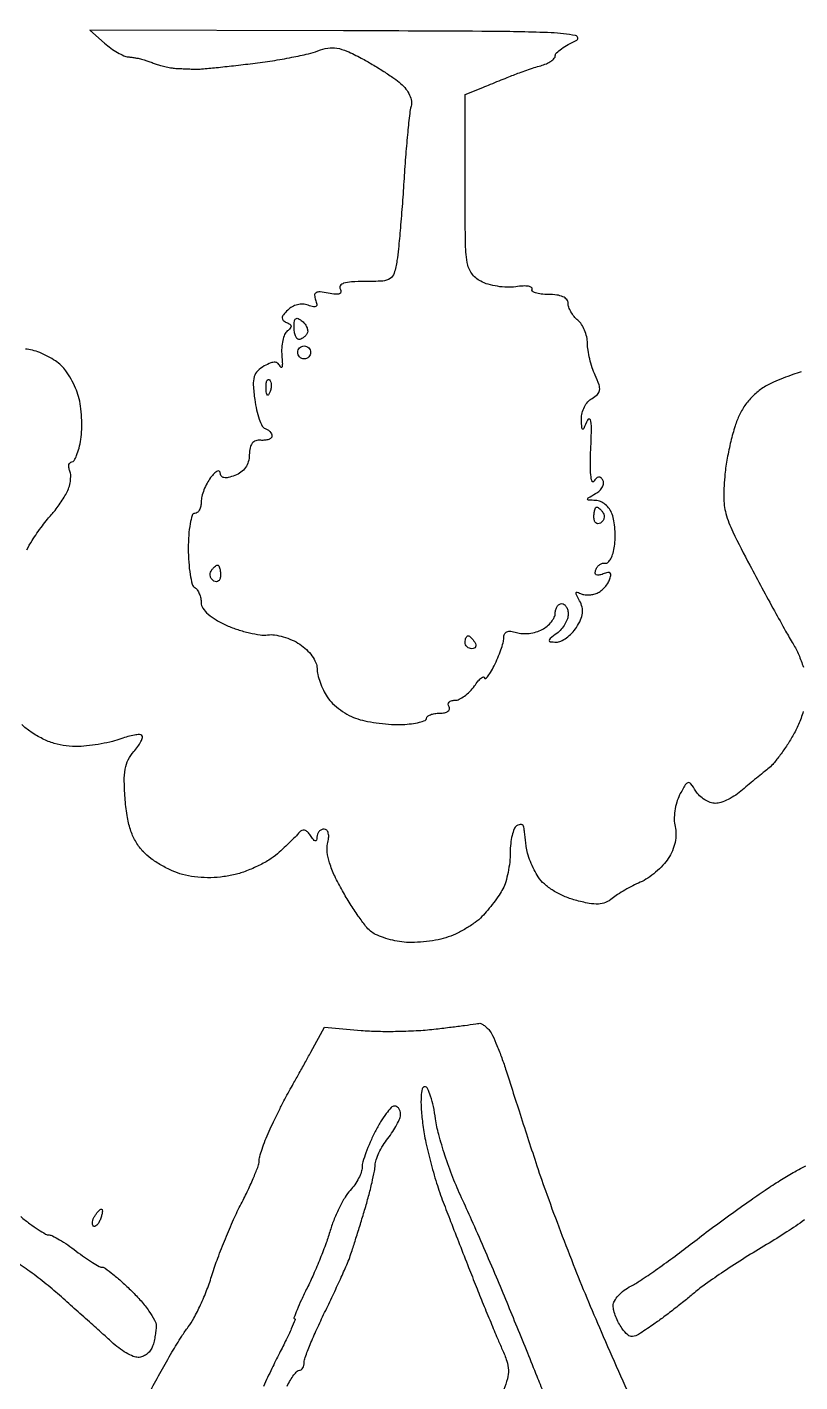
# Model space of a CAD drawing. Extents: x 0 to 102, y 0 to 135.
# Drawn here: x 44.75 to 54.91, y 117.61 to 135.4 of the extents above; entities that cross this region are included whole.
import ezdxf

# ---------------------------------------------------------------- set-up
doc = ezdxf.new("R2010")
doc.units = 0
doc.header["$MEASUREMENT"] = 0

msp = doc.modelspace()

# ---------------------------------------------------------------- linework, layer by layer
for points in [[(30.835569, 68.0607, 0.000004), (30.856286, 64.932268, 0.000002), (30.883525, 60.825814, 0.000002), (30.912326, 56.488502, 0.000002), (30.938318, 52.5789, -0.000116)], [(44.746739, 128.537133, -0.02603), (44.815581, 128.658164, -0.009476), (44.879783, 128.754434, -0.008072), (44.951037, 128.853558, -0.008157), (45.01881, 128.941659, -0.022721), (45.070107, 129.000447, 0.024996), (45.117743, 129.055542, 0.012535), (45.172561, 129.129498, 0.012413), (45.225567, 129.209013, 0.017939), (45.268068, 129.282008, 0.045094), (45.29931, 129.355641, 0.039761), (45.318468, 129.43685, 0.04185), (45.323714, 129.513284, 0.088049), (45.31247, 129.571511, -0.050553), (45.299945, 129.617591, -0.092013), (45.300689, 129.656465, -0.14147), (45.314077, 129.681948, -0.204271), (45.337186, 129.6918, 0.267441), (45.367561, 129.709299, 0.035681), (45.401294, 129.778396, 0.033482), (45.432425, 129.873643, 0.022024), (45.4559, 129.986594, 0.032374), (45.468667, 130.118968, 0.020727), (45.467118, 130.273481, 0.020822), (45.452934, 130.425367, 0.036153), (45.426912, 130.549266, 0.032913), (45.386284, 130.662283, 0.024925), (45.327672, 130.780362, 0.025449), (45.26118, 130.886072, 0.05215), (45.196958, 130.959804, 0.042298), (45.122105, 131.018558, 0.024006), (45.022827, 131.077119, 0.023827), (44.91639, 131.126875, 0.03595), (44.819201, 131.158842, 0.036829), (44.729529, 131.174446, 0.047231)], [(54.923434, 130.876761, 0.00775), (54.811544, 130.838701, 0.007919), (54.684316, 130.790926, 0.007798), (54.558006, 130.738909, 0.044244), (54.41834, 130.663572, 0.045149), (54.295125, 130.565283, 0.045322), (54.191964, 130.446862, 0.045302), (54.11181, 130.311773, 0.035677), (54.054059, 130.164472, 0.015301), (53.997317, 129.960815, 0.015049), (53.949858, 129.739265, 0.0192), (53.920189, 129.53253, 0.025643), (53.904187, 129.230138, 0.06711), (53.932845, 129.01499, 0.047037), (54.023475, 128.774538, 0.007852), (54.247269, 128.33414, 0.002256), (54.405847, 128.037103, 0.002133), (54.570063, 127.735899, 0.002118), (54.71771, 127.47048, 0.007463), (54.815895, 127.301674, -0.032778), (54.889038, 127.159868, -0.024909), (54.950806, 126.996197, -0.02544)], [(54.949466, 126.413219, -0.023896), (54.886218, 126.243414, -0.030577), (54.811333, 126.094324, -0.014636), (54.726901, 125.958411, -0.014808), (54.634976, 125.828211, -0.014756), (54.548414, 125.719818, -0.056683), (54.485623, 125.660834, 0.008838), (54.421712, 125.611377, 0.003332), (54.334006, 125.540027, 0.003299), (54.239574, 125.461102, 0.004012), (54.152205, 125.385884, -0.03366), (54.06294, 125.317807, -0.031014), (53.962939, 125.260253, -0.032442), (53.867259, 125.220322, -0.082814), (53.793372, 125.208, -0.088042), (53.726403, 125.219884, -0.052985), (53.653798, 125.255597, -0.050969), (53.586885, 125.308051, -0.061539), (53.536643, 125.370032, 0.020769), (53.471062, 125.465937, 0.299918), (53.434145, 125.479276, 0.206223), (53.397438, 125.451787, 0.010672), (53.324975, 125.319121, 0.049166), (53.286419, 125.222678, 0.035113), (53.261955, 125.10895, 0.035646), (53.253993, 124.996073, 0.061342), (53.265575, 124.902672, -0.065398), (53.276951, 124.804449, -0.048985), (53.264635, 124.696121, -0.046582), (53.230224, 124.58651, -0.045719), (53.175952, 124.484431, -0.044014), (53.105471, 124.395105, -0.028259), (53.009555, 124.304249, -0.028346), (52.904704, 124.225343, -0.046558), (52.807076, 124.172589, 0.017647), (52.709493, 124.126929, 0.013071), (52.604901, 124.069915, 0.013248), (52.508869, 124.01081, 0.028799), (52.439239, 123.959422, -0.075093), (52.35214, 123.9068, -0.086999), (52.257693, 123.88568, -0.059553), (52.135122, 123.894584, -0.017889), (51.952563, 123.936802, -0.036889), (51.802842, 123.989221, -0.037501), (51.663312, 124.062839, -0.040087), (51.546892, 124.149624, -0.067613), (51.467179, 124.241421, -0.028878), (51.412744, 124.335989, -0.021685), (51.363638, 124.445599, -0.022088), (51.326372, 124.553109, -0.046072), (51.309002, 124.639949, 0.001684), (51.300626, 124.716696, 0.001752), (51.291841, 124.792371, 0.001685), (51.283793, 124.857762, 0.007661), (51.278397, 124.895743, 0.156346), (51.26744, 124.917495, 0.157841), (51.24592, 124.928722, 0.115802), (51.216169, 124.926851, 0.065141), (51.183, 124.9119, 0.16127), (51.150273, 124.872843, 0.034964), (51.123251, 124.787827, 0.033058), (51.104609, 124.680357, 0.026422), (51.0984, 124.562945, -0.027818), (51.091341, 124.43617, -0.022039), (51.070108, 124.300559, -0.022541), (51.039091, 124.176218, -0.050509), (51.002087, 124.086314, -0.025759), (50.9525, 124.004133, -0.01269), (50.881591, 123.904763, -0.012556), (50.802578, 123.805088, -0.017882), (50.727137, 123.720983, -0.04492), (50.637475, 123.643273, -0.023744), (50.513995, 123.562927, -0.02343), (50.378839, 123.49213, -0.033318), (50.2524, 123.443226, -0.03162), (50.118355, 123.410532, -0.020378), (49.959865, 123.388963, -0.020484), (49.802485, 123.380528, -0.035903), (49.672337, 123.38824, -0.026726), (49.554387, 123.41024, -0.023858), (49.43481, 123.445344, -0.02459), (49.330376, 123.487351, -0.065375), (49.262493, 123.530115, -0.05638), (49.199099, 123.596092, -0.011155), (49.102304, 123.728714, -0.011687), (48.99608, 123.88916, -0.010629), (48.893938, 124.059493, -0.019428), (48.792035, 124.2552, -0.034093), (48.725534, 124.425112, -0.042128), (48.693603, 124.567444, -0.095889), (48.699603, 124.677, 0.039247), (48.712713, 124.754556, 0.080334), (48.708329, 124.815912, 0.12822), (48.687734, 124.854832, 0.210281), (48.654171, 124.8696, 0.111599), (48.618298, 124.861492, 0.098818), (48.587565, 124.838536, 0.093299), (48.566711, 124.80423, 0.08719), (48.559105, 124.76385, -0.067648), (48.553382, 124.725289, -0.403287), (48.537369, 124.716085, -0.166561), (48.51242, 124.732256, -0.021186), (48.474505, 124.785, 0.051684), (48.435297, 124.833073, 0.12668), (48.396252, 124.856019, 0.178022), (48.359644, 124.85334, 0.124734), (48.327017, 124.8273, -0.030279), (48.288548, 124.782505, -0.006417), (48.215927, 124.709526, -0.006694), (48.12938, 124.626997, -0.006314), (48.038967, 124.545166, -0.045084), (47.927956, 124.463735, -0.023763), (47.777406, 124.382413, -0.023444), (47.614133, 124.313215, -0.033255), (47.462912, 124.2685, -0.028722), (47.292271, 124.240334, -0.028876), (47.119832, 124.231978, -0.029546), (46.95164, 124.243499, -0.033905), (46.793701, 124.274734, -0.038644), (46.657772, 124.322861, -0.026251), (46.511356, 124.397239, -0.026511), (46.376781, 124.48455, -0.047053), (46.277704, 124.571899, -0.053971), (46.183216, 124.697138, -0.050604), (46.115306, 124.842369, -0.041898), (46.069013, 125.02178, -0.021513), (46.039867, 125.252318, -0.015546), (46.027265, 125.496093, -0.0489), (46.03988, 125.659248, -0.070639), (46.079773, 125.781293, -0.06976), (46.152184, 125.887987, 0.026135), (46.206903, 125.955198, 0.040521), (46.245985, 126.018935, 0.048155), (46.266466, 126.0713, 0.271914), (46.259214, 126.099186, 0.208548), (46.228554, 126.111226, 0.030146), (46.160132, 126.104549, 0.029951), (46.075663, 126.085887, 0.021504), (45.983907, 126.055447, -0.031296), (45.872176, 126.020793, -0.014884), (45.724776, 125.989621, -0.014689), (45.568232, 125.966078, -0.020185), (45.426365, 125.954772, -0.0409), (45.263347, 125.961719, -0.043045), (45.106489, 125.995215, -0.041582), (44.953027, 126.056427, -0.033725), (44.800106, 126.146042, -0.039517), (44.678921, 126.243339, -0.030458)], [(46.374296, 117.497321, -0.006251), (46.511699, 117.751182, -0.006419), (46.654219, 117.999268, -0.006239), (46.783239, 118.211244, -0.026827), (46.868182, 118.332039, 0.04433), (46.942425, 118.445875, 0.015341), (47.029371, 118.621969, 0.015104), (47.113784, 118.822885, 0.016977), (47.18241, 119.020917, -0.014284), (47.255701, 119.236153, -0.008287), (47.355331, 119.490496, -0.008279), (47.463753, 119.742378, -0.013797), (47.564322, 119.950241, 0.008761), (47.654194, 120.131317, 0.011275), (47.730063, 120.300924, 0.009208), (47.787348, 120.444487, 0.090558), (47.799, 120.508293, -0.067077), (47.806836, 120.566438, -0.013273), (47.83741, 120.667254, -0.013841), (47.8797, 120.783588, -0.012476), (47.929756, 120.901552, -0.005458), (47.988497, 121.027246, -0.003868), (48.057033, 121.167043, -0.003904), (48.124576, 121.29956, -0.008253), (48.179425, 121.401, 0.000981), (48.237588, 121.504926, 0.000397), (48.316518, 121.646875, 0.000393), (48.401209, 121.799755, 0.000499), (48.479139, 121.941021), (48.659939, 122.269542), (49.138919, 122.226953, 0.017189), (49.358953, 122.214992, 0.009694), (49.626307, 122.214846, 0.009667), (49.896377, 122.225161, 0.015612), (50.1255, 122.245544, 0.00109), (50.323833, 122.269888, 0.001561), (50.499588, 122.292406, 0.000838), (50.648244, 122.312178, 0.02406), (50.686191, 122.319162, -0.161262), (50.712419, 122.316805, -0.045833), (50.748799, 122.296882, -0.041065), (50.788142, 122.26541, -0.033557), (50.824769, 122.22585, -0.060679), (50.865851, 122.160123, -0.010729), (50.924697, 122.026908, -0.011477), (50.987083, 121.8668, -0.010107), (51.044903, 121.6971, 0.000806), (51.113786, 121.481903, 0.000273), (51.214742, 121.168833, 0.000271), (51.326709, 120.822909, 0.000312), (51.433999, 120.492745, 0.007813), (51.56089, 120.122827, 0.003673), (51.735861, 119.648533, 0.003638), (51.926483, 119.154197, 0.00511), (52.104303, 118.716052, 0.003243), (52.293891, 118.270425, 0.002041), (52.52087, 117.752184, 0.002049), (52.748319, 117.244217, 0.003757)], [(51.537979, 117.4671, 0.001449), (51.452457, 117.681128, 0.000502), (51.327839, 117.989505, 0.000499), (51.189863, 118.328979, 0.00058), (51.057966, 118.6515, 0.003109), (50.917503, 118.987863, 0.002098), (50.753252, 119.369951, 0.002113), (50.5913, 119.738116, 0.004203), (50.459347, 120.02809, -0.016062), (50.345669, 120.294488, -0.013098), (50.240802, 120.586283, -0.013306), (50.15841, 120.860174, -0.033441), (50.117271, 121.06444, 0.018713), (50.08968, 121.225841, 0.029208), (50.052742, 121.361884, 0.028798), (50.012432, 121.462484, 0.290835), (49.976053, 121.4856, 0.34781), (49.94252, 121.459064, 0.042713), (49.927906, 121.360044, 0.031729), (49.928246, 121.210896, 0.012821), (49.946817, 121.008167, 0.023153), (49.983522, 120.78539, 0.011502), (50.049514, 120.506799, 0.011391), (50.131294, 120.220651, 0.0164), (50.217626, 119.971817, 0.0009), (50.315646, 119.71801, 0.000533), (50.433452, 119.415549, 0.000533), (50.55166, 119.113958, 0.000917), (50.650864, 118.863, 0.002045), (50.743663, 118.632252, 0.001833), (50.841772, 118.39366, 0.001837), (50.931425, 118.180102, 0.00575), (50.993875, 118.037448, -0.027351), (51.053412, 117.883699, -0.069524), (51.074314, 117.766126, -0.073763), (51.061639, 117.651514, -0.033837), (51.013509, 117.508698, -0.022883)], [(48.168717, 117.555717, -0.023509), (48.209958, 117.634715, -0.031851), (48.254861, 117.701513, -0.033029), (48.297341, 117.749798, -0.195645), (48.32775, 117.76254, 0.157837), (48.351954, 117.770655, 0.095887), (48.372562, 117.793088, 0.07819), (48.386478, 117.826395, 0.059999), (48.3912, 117.865605, -0.090959), (48.403105, 117.930503, -0.006611), (48.470206, 118.100445, -0.00907), (48.557141, 118.301883, -0.006736), (48.660158, 118.521255, 0.002922), (48.767546, 118.745475, 0.003317), (48.867801, 118.961687, 0.003019), (48.95063, 119.146417, 0.018379), (48.989342, 119.2437, 0.00747), (49.021066, 119.337226, 0.001703), (49.071861, 119.49652, 0.001762), (49.129155, 119.680594, 0.001714), (49.185684, 119.866765, 0.007277), (49.237934, 120.050673, 0.008331), (49.282369, 120.227943, 0.007633), (49.315199, 120.379246, 0.046235), (49.323681, 120.458965, -0.080666), (49.335603, 120.526558, -0.027646), (49.373607, 120.618792, -0.026642), (49.427544, 120.717665, -0.027791), (49.491, 120.8088, 0.021474), (49.554463, 120.897533, 0.023151), (49.608393, 120.989236, 0.023481), (49.647032, 121.071657, 0.093682), (49.658319, 121.12605, 0.07704), (49.652791, 121.16645, 0.091218), (49.635301, 121.200736, 0.102775), (49.608778, 121.223642, 0.127561), (49.577319, 121.2318, 0.209412), (49.535644, 121.213545, 0.024197), (49.468577, 121.133385, 0.025836), (49.395028, 121.025102, 0.018314), (49.323519, 120.89677, 0.014621), (49.258091, 120.75869, 0.015921), (49.202808, 120.62085, 0.015552), (49.163078, 120.500351, 0.07197), (49.1526, 120.427933, -0.085605), (49.141714, 120.364815, -0.034217), (49.106626, 120.284084, -0.032609), (49.055987, 120.20029, -0.035323), (48.996094, 120.126136, 0.051382), (48.928635, 120.036908, 0.020539), (48.854609, 119.902559, 0.020067), (48.786044, 119.750008, 0.023865), (48.734219, 119.600923, -0.015845), (48.679623, 119.435357, -0.00805), (48.601071, 119.230591, -0.007988), (48.513169, 119.02174, -0.011829), (48.428916, 118.84185, 0.006777), (48.354816, 118.687711, 0.011905), (48.298342, 118.558043, 0.006274), (48.256748, 118.452188, 0.524635), (48.265167, 118.44, -0.535056), (48.273339, 118.427746, -0.004797), (48.221733, 118.307031, -0.010343), (48.153988, 118.160964, -0.005912), (48.066496, 117.987339, 0.007678), (47.96561, 117.785362, 0.005186), (47.856503, 117.552103, 0.005225)], [(54.96427, 119.73705, -0.012818), (54.732966, 119.579053, -0.009255), (54.467497, 119.414414, 0.006575), (54.186172, 119.242021, 0.006388), (53.906738, 119.060659, 0.006322), (53.665169, 118.894997, 0.023476), (53.519452, 118.781741, -0.007964), (53.39773, 118.680926, -0.00466), (53.24892, 118.563882, -0.004659), (53.097793, 118.449511, -0.007889), (52.968865, 118.356933, -0.009712), (52.785427, 118.234764, -0.116587), (52.705735, 118.206933, -0.218169), (52.644108, 118.22775, -0.04605), (52.567015, 118.315046, -0.036261), (52.522986, 118.385449, -0.028961), (52.485786, 118.466888, -0.029801), (52.460137, 118.546686, -0.062935), (52.452, 118.611074, -0.131399), (52.468515, 118.672832, -0.05254), (52.520341, 118.744274, -0.047215), (52.595642, 118.813567, -0.043443), (52.68465, 118.869703, 0.027168), (52.808461, 118.942274, 0.006219), (53.009165, 119.078679, 0.006413), (53.236817, 119.241956, 0.006211), (53.462681, 119.412749, -0.004858), (53.705736, 119.597576, -0.003299), (53.985865, 119.803471, -0.003323), (54.258995, 119.998703, -0.006653), (54.477881, 120.148656, -0.008166), (54.664875, 120.268776, -0.011022), (54.838061, 120.37086, -0.008232), (54.984966, 120.449995, -0.108206)], [(44.666926, 119.780615, 0.012095), (44.78534, 119.688388, 0.015973), (44.897779, 119.610539, 0.013376), (44.994036, 119.551935, 0.130772), (45.03964, 119.5398, -0.120612), (45.084872, 119.528728, -0.014054), (45.176527, 119.477672, -0.016221), (45.283494, 119.409293, -0.012596), (45.39542, 119.3283, 0.010552), (45.506405, 119.247294, 0.014154), (45.610505, 119.178928, 0.011257), (45.699195, 119.126931, 0.127626), (45.738238, 119.1168, -0.162275), (45.777593, 119.103682, -0.009459), (45.878757, 119.024777, -0.013544), (45.996912, 118.923546, -0.009499), (46.124583, 118.803531, -0.021266), (46.2474, 118.672951, -0.025404), (46.35116, 118.539658, -0.025439), (46.425781, 118.420578, -0.12792), (46.4454, 118.34515, -0.028331), (46.441698, 118.279874, -0.017194), (46.430316, 118.203356, -0.017207), (46.413737, 118.12797, -0.02889), (46.394049, 118.066219, -0.078462), (46.364554, 118.015063, -0.065234), (46.319022, 117.971709, -0.066705), (46.265029, 117.942395, -0.091299), (46.210749, 117.9324, -0.101348), (46.145382, 117.945787, -0.029819), (46.053361, 117.991795, -0.028608), (45.953613, 118.057211, -0.027232), (45.86025, 118.134597, 0.002975), (45.745533, 118.239471, 0.000887), (45.569217, 118.398175, 0.00089), (45.370571, 118.575705, 0.000962), (45.1764, 118.747947, 0.01284), (44.976536, 118.915615, 0.011472), (44.760802, 119.079412, 0.01159), (44.560191, 119.217624, 0.034711)]]:
    msp.add_lwpolyline(points, format="xyb")
for points in [[(48.907005, 135.353099), (45.573511, 135.36), (45.7686, 135.1908, 0.023202), (45.851657, 135.125261, 0.023703), (45.939856, 135.068196, 0.024297), (46.020872, 135.026196, 0.08449), (46.077645, 135.011025, -0.009009), (46.125925, 135.005666, -0.00762), (46.176764, 134.998304, -0.007701), (46.222911, 134.990171, -0.021215), (46.25505, 134.982568, -0.012175), (46.287839, 134.97246, -0.003676), (46.337138, 134.955532, -0.003681), (46.392162, 134.93573, -0.003995), (46.4454, 134.915641, 0.026844), (46.504667, 134.896321, 0.015008), (46.578513, 134.878918, 0.01494), (46.654431, 134.865765, 0.023445), (46.72035, 134.859498, 0.001438), (46.784766, 134.856595, 0.001067), (46.855974, 134.853744, 0.001078), (46.923207, 134.851341, 0.002432), (46.97415, 134.849878, 0.029035), (47.043603, 134.852255, 0.002091), (47.23522, 134.870793, 0.002928), (47.463667, 134.895211, 0.002209), (47.7144, 134.924619, 0.008583), (47.973696, 134.960721, 0.008936), (48.228122, 135.005279, 0.00868), (48.446549, 135.051517, 0.03816), (48.572241, 135.090708, -0.054729), (48.702021, 135.126512, -0.081921), (48.819372, 135.126084, -0.061776), (48.952814, 135.086189, -0.019388), (49.14068, 134.994817, -0.01101), (49.285743, 134.913012, -0.009179), (49.436252, 134.819935, -0.009292), (49.570875, 134.729644, -0.024779), (49.662279, 134.658863, -0.051398), (49.728736, 134.588888, -0.057927), (49.776489, 134.50944, -0.065005), (49.800481, 134.430664, -0.112994), (49.796455, 134.362763, 0.042913), (49.777428, 134.268159, 0.003749), (49.751685, 134.024367, 0.004901), (49.725968, 133.732576, 0.003791), (49.703478, 133.4142, -0.0028), (49.68097, 133.086341, -0.002989), (49.655235, 132.76582, -0.002838), (49.629895, 132.490483, -0.01393), (49.610379, 132.33555, -0.033082), (49.573764, 132.171279, -0.179486), (49.520123, 132.09933, -0.130066), (49.422608, 132.067415, -0.014403), (49.186074, 132.0606, 0.014367), (49.013214, 132.055632, 0.058756), (48.910007, 132.037401, 0.16385), (48.865673, 132.005948, 0.304555), (48.864081, 131.963734, -0.146723), (48.874578, 131.924623, -0.309544), (48.856935, 131.900402, -0.11144), (48.803909, 131.894067, -0.021461), (48.707597, 131.908226, 0.021495), (48.599184, 131.924157, 0.14681), (48.546712, 131.91414, 0.291465), (48.527943, 131.881619, 0.080828), (48.540511, 131.821205, -0.046438), (48.557131, 131.761981, -0.288455), (48.545927, 131.734001, -0.221699), (48.512118, 131.727432, -0.030505), (48.441901, 131.74957, 0.08312), (48.375125, 131.763144, 0.066648), (48.302021, 131.755926, 0.065339), (48.231978, 131.729402, 0.073357), (48.174169, 131.686455, 0.027554), (48.118747, 131.624563, 0.147046), (48.101976, 131.582962, 0.24272), (48.114925, 131.55101, 0.081086), (48.159305, 131.523939, -0.051902), (48.203902, 131.500173, -0.225544), (48.218738, 131.475072, -0.213035), (48.209013, 131.446648, -0.046576), (48.169478, 131.411391, 0.135182), (48.13457, 131.367046, 0.044843), (48.109211, 131.287477, 0.040804), (48.095736, 131.189979, 0.03637), (48.097468, 131.0877, -0.010737), (48.103715, 130.996202, -0.041398), (48.101664, 130.939319, -0.381375), (48.091817, 130.930626, -0.308506), (48.079716, 130.938974, 0.107799), (48.050575, 130.983144, 0.180096), (48.01035, 131.000936, 0.109962), (47.95271, 130.991696, 0.028355), (47.866755, 130.951785, 0.072442), (47.77997, 130.887704, 0.12901), (47.735101, 130.811742, 0.084002), (47.72291, 130.700666, 0.018762), (47.741222, 130.51013, 0.022553), (47.765749, 130.374132, 0.03071), (47.800773, 130.254554, 0.031368), (47.84037, 130.163211, 0.196804), (47.878143, 130.130719, -0.063394), (47.912574, 130.114156, -0.063455), (47.941746, 130.089499, -0.069464), (47.961501, 130.060846, -0.116756), (47.9682, 130.03255, -0.214069), (47.956929, 130.00743, -0.091069), (47.92471, 129.987871, -0.06693), (47.876835, 129.976645, -0.043993), (47.82015, 129.97615, 0.096031), (47.753912, 129.968682, 0.15134), (47.707196, 129.936436, 0.118061), (47.679564, 129.87638, 0.046698), (47.670171, 129.785378, -0.067141), (47.656997, 129.69427, -0.083325), (47.62026, 129.617029, -0.083636), (47.560452, 129.55622, -0.068231), (47.479821, 129.513154, -0.029662), (47.3941, 129.487106, -0.102437), (47.336382, 129.485285, -0.191847), (47.302708, 129.50601, -0.154688), (47.288709, 129.546476, 0.247082), (47.275881, 129.569379, 0.262037), (47.250323, 129.570997, 0.08948), (47.209848, 129.541622, 0.029241), (47.161809, 129.48528, 0.038541), (47.114259, 129.411179, 0.030083), (47.074087, 129.324348, 0.030896), (47.046433, 129.238435, 0.062488), (47.0376, 129.16803, -0.053321), (47.031339, 129.109484, -0.073113), (47.012749, 129.059953, -0.092916), (46.985284, 129.026696, -0.175567), (46.953, 129.015, 0.331172), (46.91993, 128.990398, 0.027462), (46.893251, 128.879785, 0.028158), (46.874504, 128.731143, 0.017292), (46.8684, 128.554693, 0.017115), (46.874567, 128.37457, 0.023783), (46.893251, 128.214242, 0.021638), (46.919928, 128.087111, 0.194165), (46.953, 128.0421, -0.10299), (46.985422, 128.011356, -0.051774), (47.012749, 127.96172, -0.048297), (47.031327, 127.902351, -0.051735), (47.0376, 127.841888, 0.152477), (47.059844, 127.770643, 0.061264), (47.128456, 127.693606, 0.048017), (47.235462, 127.616429, 0.02835), (47.375884, 127.544711, 0.024551), (47.519817, 127.489477, 0.022587), (47.672502, 127.446865, 0.023225), (47.812056, 127.421391, 0.066199), (47.91061, 127.421203, -0.069122), (48.002136, 127.420496, -0.034183), (48.115932, 127.395755, -0.033118), (48.232514, 127.353379, -0.041321), (48.333725, 127.298422, -0.047576), (48.420441, 127.228996, -0.04564), (48.493814, 127.143524, -0.049146), (48.544146, 127.055607, -0.105826), (48.5604, 126.979673, 0.058854), (48.56982, 126.899922, 0.027029), (48.599712, 126.799453, 0.026316), (48.642995, 126.695884, 0.032903), (48.694229, 126.605197, 0.058506), (48.764874, 126.520799, 0.033458), (48.867477, 126.436098, 0.032973), (48.983656, 126.363698, 0.046448), (49.096079, 126.316359, 0.029647), (49.221548, 126.284798, 0.016144), (49.378561, 126.260285, 0.016037), (49.540354, 126.2456, 0.024447), (49.68135, 126.244252, 0.020101), (49.802941, 126.253941, 0.03207), (49.905408, 126.272993, 0.033855), (49.980295, 126.297448, 0.305909), (49.9986, 126.324567, -0.230731), (50.011266, 126.350554, -0.07323), (50.049769, 126.372474, -0.055819), (50.106083, 126.387444, -0.037093), (50.172793, 126.3924, 0.047867), (50.235869, 126.398452, 0.104212), (50.280458, 126.417251, 0.181468), (50.299658, 126.445011, 0.202618), (50.2947, 126.477, -0.132227), (50.285087, 126.509139, -0.19019), (50.295108, 126.536749, -0.143591), (50.324714, 126.555372, -0.069177), (50.36951, 126.5616, 0.112455), (50.427588, 126.57483, 0.045126), (50.497957, 126.616832, 0.041698), (50.568517, 126.677685, 0.041215), (50.628303, 126.749624, -0.019357), (50.679036, 126.816398, -0.051981), (50.721467, 126.858248, -0.162254), (50.747559, 126.867859, -0.421521), (50.760521, 126.855374, 0.557604), (50.772839, 126.847871, 0.10797), (50.798013, 126.86845, 0.034334), (50.838739, 126.927755, 0.013097), (50.887421, 127.01542, 0.018552), (50.935796, 127.117214, 0.018356), (50.976676, 127.22267, 0.018569), (51.005567, 127.317414, 0.064802), (51.0138, 127.380671, -0.105318), (51.024588, 127.431318, -0.189931), (51.054446, 127.460602, -0.133664), (51.105391, 127.467498, -0.044058), (51.179804, 127.450914, 0.066167), (51.255937, 127.437438, 0.039888), (51.347686, 127.440806, 0.039292), (51.440019, 127.459039, 0.054526), (51.518204, 127.49049, 0.051092), (51.584147, 127.534976, 0.050551), (51.639959, 127.592053, 0.055113), (51.678117, 127.652505, 0.113724), (51.6906, 127.706677, -0.066486), (51.696927, 127.754048, -0.083557), (51.715451, 127.794197, -0.099365), (51.742938, 127.821049, -0.14491), (51.7752, 127.8306, -0.160918), (51.807469, 127.819939, -0.09654), (51.834949, 127.78985, -0.078056), (51.85351, 127.74493, -0.059077), (51.8598, 127.691877, -0.086802), (51.849077, 127.630575, -0.04663), (51.81631, 127.56089, -0.044568), (51.768394, 127.494026, -0.052702), (51.71175, 127.440767, 0.008051), (51.624914, 127.372618, 0.203996), (51.611112, 127.346543, 0.410013), (51.624651, 127.330267, 0.019819), (51.70202, 127.325691, 0.112464), (51.764217, 127.338593, 0.049445), (51.83729, 127.381146, 0.045525), (51.909089, 127.443756, 0.045691), (51.968275, 127.518253, 0.037531), (52.02375, 127.6186, 0.078269), (52.047837, 127.704374, 0.090899), (52.0427, 127.78483, 0.066385), (52.009607, 127.868258, -0.013685), (51.972961, 127.938164, -0.117033), (51.965216, 127.9724, -0.479407), (51.977864, 127.982342, -0.081599), (52.010667, 127.96883, 0.086186), (52.053535, 127.951627, 0.046585), (52.110178, 127.944994, 0.044574), (52.17087, 127.948982, 0.052976), (52.226324, 127.963767, 0.063536), (52.278979, 127.992077, 0.042093), (52.331349, 128.036577, 0.04201), (52.375668, 128.089372, 0.062071), (52.404118, 128.142661, 0.043977), (52.420885, 128.201297, 0.260587), (52.411236, 128.230489, 0.242472), (52.380453, 128.238876, 0.039175), (52.31899, 128.220662, -0.04183), (52.262851, 128.204349, -0.179702), (52.229036, 128.209682, -0.272586), (52.215366, 128.2332, -0.086643), (52.222856, 128.274692, -0.07385), (52.244143, 128.313765, -0.078149), (52.275523, 128.344103, -0.08582), (52.311882, 128.361279, -0.119939), (52.347671, 128.362401, 0.253251), (52.383206, 128.372955, 0.072229), (52.418847, 128.420644, 0.053836), (52.449325, 128.494781, 0.034199), (52.469178, 128.586089, 0.031433), (52.477952, 128.691703, 0.023091), (52.474881, 128.809186, 0.023493), (52.461539, 128.920506, 0.047047), (52.438759, 129.006038, 0.068058), (52.402305, 129.074345, 0.062452), (52.347922, 129.132621, 0.066311), (52.28464, 129.172539, 0.103687), (52.222076, 129.186773, -0.006749), (52.125149, 129.189735, -0.398311), (52.113919, 129.201347, -0.265083), (52.123507, 129.21858, -0.004409), (52.221129, 129.276572, 0.058175), (52.274377, 129.316502, 0.078815), (52.310892, 129.364153, 0.098912), (52.325592, 129.411784, 0.165421), (52.316304, 129.452232, 0.085425), (52.288356, 129.483841, 0.207873), (52.258957, 129.491865, 0.166897), (52.22824, 129.476098, 0.053116), (52.19628, 129.434893, -0.646926), (52.173557, 129.437891, -0.050666), (52.15795, 129.519078, -0.024118), (52.151865, 129.66939, -0.010379), (52.15759, 129.870011, 0.007322), (52.165502, 130.098305, 0.035141), (52.158967, 130.228243, 0.292698), (52.138186, 130.253423, 0.388249), (52.112582, 130.2417, -0.003373), (52.063985, 130.129122, -0.35696), (52.050056, 130.122033, -0.340014), (52.039725, 130.13429, -0.003238), (52.034946, 130.258646, -0.070589), (52.043394, 130.335836, -0.057069), (52.073099, 130.413814, -0.058602), (52.118461, 130.480828, -0.087338), (52.173178, 130.525479, 0.060876), (52.244693, 130.577819, 0.171465), (52.272776, 130.632058, 0.119133), (52.265513, 130.70516, 0.022843), (52.215478, 130.829763, -0.027772), (52.176455, 130.92978, -0.019729), (52.143527, 131.045595, -0.019994), (52.120828, 131.158985, -0.039418), (52.1136, 131.250522, 0.056062), (52.10424, 131.33374, 0.043331), (52.076323, 131.420704, 0.044498), (52.035312, 131.498305, 0.075887), (51.9867, 131.553, -0.048188), (51.938144, 131.601909, -0.041499), (51.897077, 131.661615, -0.04354), (51.868918, 131.722603, -0.086594), (51.8598, 131.774859, 0.18039), (51.841654, 131.82352, 0.108874), (51.791684, 131.860726, 0.072164), (51.71044, 131.884004, 0.033755), (51.601007, 131.8914, -0.025454), (51.504695, 131.896306, -0.052216), (51.430815, 131.911755, -0.094776), (51.38941, 131.934345, -0.375241), (51.385039, 131.960692, 0.410441), (51.379749, 131.983768, 0.105148), (51.340021, 131.998583, 0.050549), (51.267079, 132.001971, 0.022785), (51.171649, 131.99238, -0.044581), (51.058586, 131.985971, -0.030586), (50.930591, 131.99799, -0.030908), (50.807743, 132.02502, -0.053306), (50.710817, 132.064283, -0.115016), (50.592584, 132.168071, -0.116271), (50.533019, 132.313041, -0.037013), (50.510147, 132.583549, -0.00259), (50.5062, 133.345709), (50.5062, 134.517627), (50.73885, 134.610947, 0.000272), (50.840292, 134.651702, 0.000199), (50.952862, 134.69705, 0.000201), (51.059457, 134.74009, 0.000446), (51.1407, 134.773017, -0.009442), (51.219196, 134.803197, -0.005221), (51.316113, 134.837233, -0.005204), (51.415079, 134.869687, -0.008342), (51.50025, 134.895084, 0.035991), (51.573114, 134.921274, 0.047341), (51.634685, 134.955845, 0.0557), (51.677398, 134.99312, 0.187656), (51.6906, 135.027058, -0.20721), (51.706923, 135.064755, -0.031827), (51.771367, 135.11793, -0.031087), (51.860247, 135.174163, -0.022426), (51.96555, 135.225956, 0.736677), (51.958404, 135.289891, 0.037044), (51.63679, 135.327235, 0.009022), (50.847381, 135.345792, 0.000848)], [(48.366097, 131.538728, -0.059487), (48.403879, 131.498916, -0.070811), (48.42864, 131.453483, -0.083214), (48.437148, 131.409623, -0.145798), (48.427576, 131.374214, -0.053521), (48.405282, 131.34552, -0.048931), (48.376774, 131.321235, -0.052189), (48.346657, 131.304646, -0.100134), (48.319736, 131.2992, -0.237231), (48.296166, 131.31105, -0.070483), (48.276316, 131.347526, -0.053919), (48.262743, 131.400705, -0.035556), (48.258257, 131.463713, -0.029773), (48.26289, 131.54144, -0.21418), (48.281765, 131.572855, -0.284801), (48.313467, 131.574532, -0.047705)], [(48.3912, 131.2146, -0.099038), (48.423487, 131.208141, -0.097945), (48.450949, 131.189749, -0.097945), (48.469341, 131.162287, -0.099038), (48.4758, 131.13, -0.099038), (48.469341, 131.097713, -0.097945), (48.450949, 131.070251, -0.097945), (48.423487, 131.051859, -0.099038), (48.3912, 131.0454, -0.099038), (48.358913, 131.051859, -0.097945), (48.331451, 131.070251, -0.097945), (48.313059, 131.097713, -0.099038), (48.3066, 131.13, -0.099038), (48.313059, 131.162287, -0.097945), (48.331451, 131.189749, -0.097945), (48.358913, 131.208141, -0.099038)], [(47.934713, 130.768687, -0.126455), (47.951061, 130.741029, -0.060344), (47.957758, 130.699972, -0.05415), (47.954592, 130.652803, -0.051402), (47.941391, 130.606538, -0.054073), (47.922648, 130.571287, -0.470617), (47.90723, 130.569828, -0.168741), (47.895274, 130.594511, -0.018894), (47.890279, 130.65765, -0.028489), (47.891209, 130.716547, -0.077125), (47.900576, 130.757154, -0.208169), (47.916197, 130.772597, -0.296942)], [(52.235507, 129.0996, -0.145859), (52.253138, 129.094345, -0.040575), (52.276153, 129.076466, -0.037297), (52.300112, 129.050988, -0.031646), (52.321487, 129.020846, -0.108373), (52.333467, 128.986727, -0.099685), (52.330606, 128.949616, -0.095498), (52.313306, 128.915225, -0.090427), (52.28418, 128.888953, -0.136093), (52.251528, 128.879456, -0.190788), (52.223457, 128.890167, -0.140899), (52.204512, 128.921117, -0.067432), (52.1982, 128.967707, -0.026751), (52.200906, 129.018246, -0.042195), (52.209159, 129.060856, -0.051652), (52.221114, 129.090887, -0.279105)], [(47.254093, 128.3382, -0.279105), (47.268486, 128.329487, -0.051652), (47.280441, 128.299456, -0.042195), (47.288694, 128.256846, -0.026751), (47.2914, 128.206307, -0.067432), (47.285088, 128.159717, -0.140899), (47.266143, 128.128767, -0.190788), (47.238072, 128.118056, -0.136093), (47.20542, 128.127553, -0.090427), (47.176294, 128.153825, -0.095498), (47.158994, 128.188216, -0.099685), (47.156133, 128.225327, -0.108373), (47.168113, 128.259446, -0.031646), (47.189488, 128.289588, -0.037297), (47.213447, 128.315066, -0.040575), (47.236462, 128.332945, -0.145859)], [(50.543507, 127.4076, -0.151918), (50.561335, 127.402055, -0.038439), (50.585214, 127.382749, -0.035638), (50.610343, 127.355383, -0.029505), (50.6331, 127.323, -0.082592), (50.646341, 127.290674, -0.161196), (50.643709, 127.263251, -0.182303), (50.625821, 127.245023, -0.108972), (50.595793, 127.2384, -0.093332), (50.561593, 127.24484, -0.09642), (50.532518, 127.263251, -0.099167), (50.513058, 127.29072, -0.105053), (50.5062, 127.323, -0.042167), (50.508936, 127.355389, -0.061769), (50.517159, 127.382749, -0.081139), (50.529241, 127.401301, -0.210953)], [(45.728638, 119.8782, -0.38326), (45.738556, 119.869289, -0.056204), (45.738395, 119.839851, -0.040274), (45.729933, 119.797729, -0.021914), (45.713193, 119.747651, -0.035865), (45.691091, 119.700471, -0.069269), (45.665969, 119.667295, -0.118528), (45.642162, 119.652751, -0.281567), (45.622777, 119.657423, -0.156651), (45.611441, 119.679487, -0.070517), (45.610682, 119.712404, -0.059701), (45.619876, 119.750467, -0.049364), (45.638221, 119.787971, -0.02576), (45.662112, 119.822515, -0.032473), (45.687784, 119.851695, -0.034154), (45.711714, 119.872519, -0.16338)]]:
    msp.add_lwpolyline(points, format="xyb", close=True)

doc.saveas('drawing.dxf')
